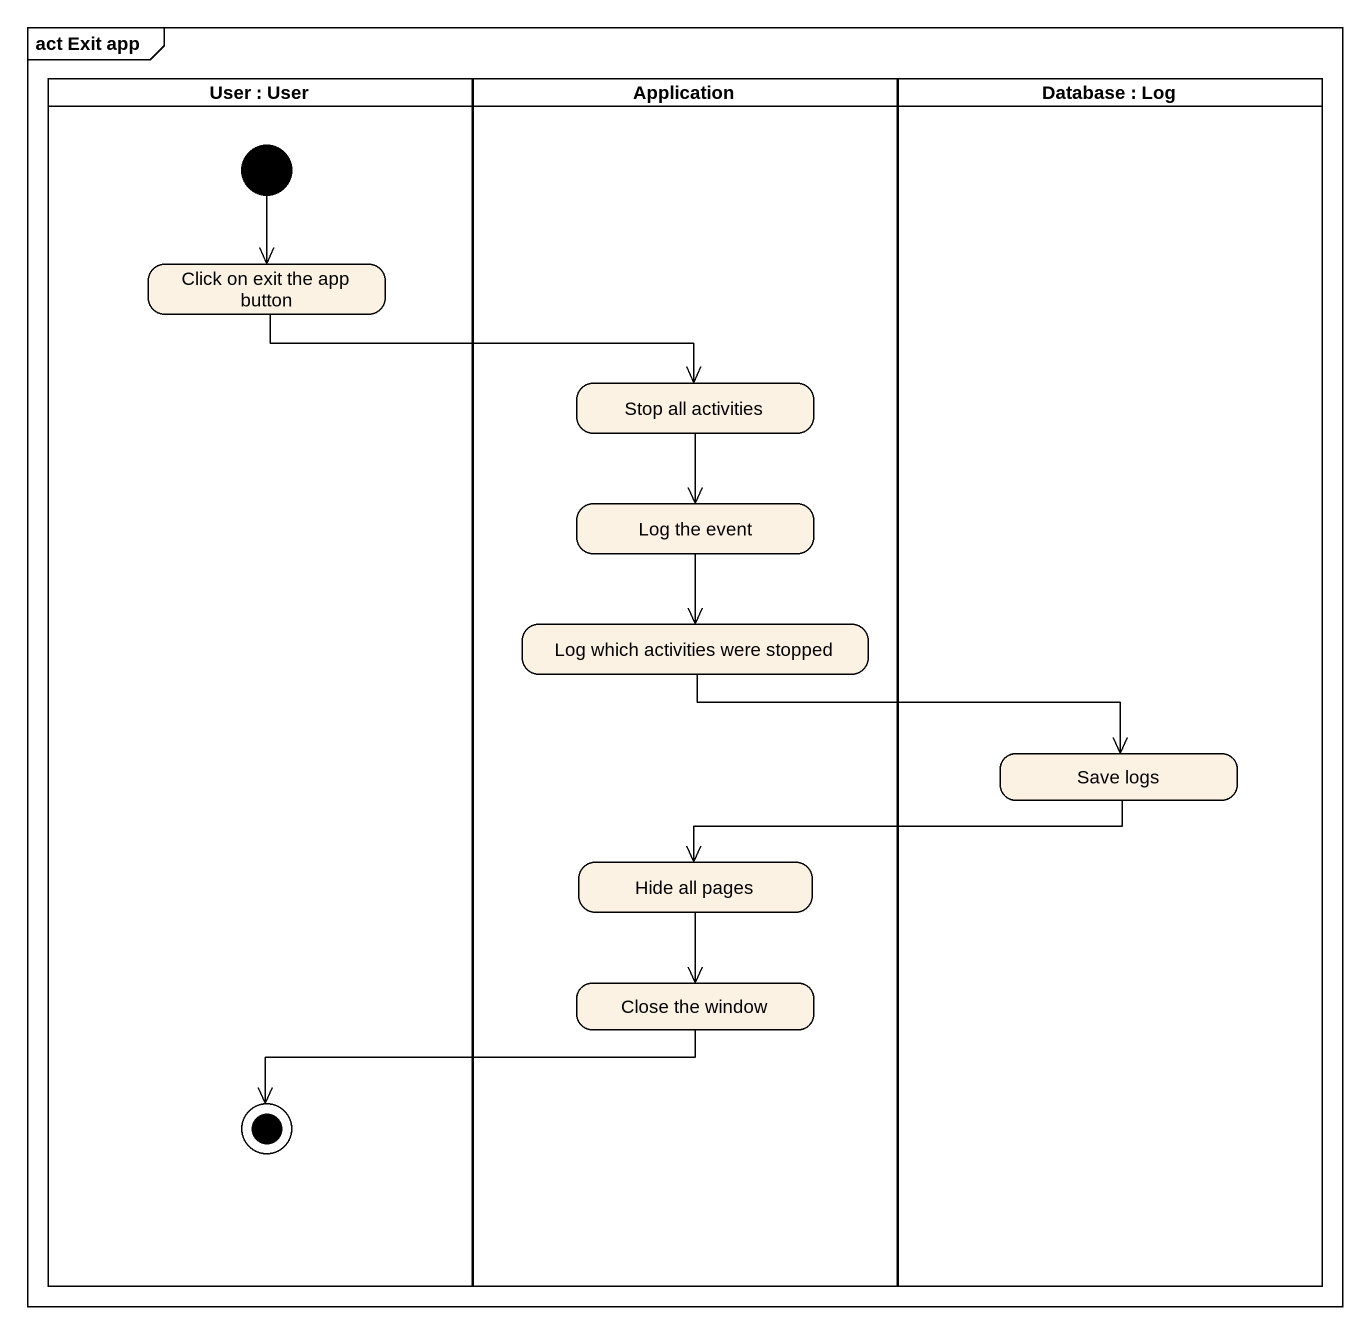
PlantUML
@startuml
mainframe act Exit app
hide empty description
state "User : User" as User <<partition>> {
  state "Click on exit the app button" as Click_on_exit_the_app_button
  state final1 <<end>>
  [*] --> Click_on_exit_the_app_button
}
state Application <<partition>> {
  state "Stop all activities" as Stop_all_activities
  state "Log the event" as Log_the_event
  state "Log which activities were stopped" as Log_which_activities_were
  state "Hide all pages" as Hide_all_pages
  state "Close the window" as Close_the_window
}
state "Database : Log" as Database_ <<partition>> {
  state "Save logs" as Save_logs
}
Click_on_exit_the_app_button -right-> Stop_all_activities
Stop_all_activities --> Log_the_event
Log_the_event --> Log_which_activities_were
Log_which_activities_were -right-> Save_logs
Save_logs -left-> Hide_all_pages
Hide_all_pages --> Close_the_window
Close_the_window -left-> final1
@enduml
